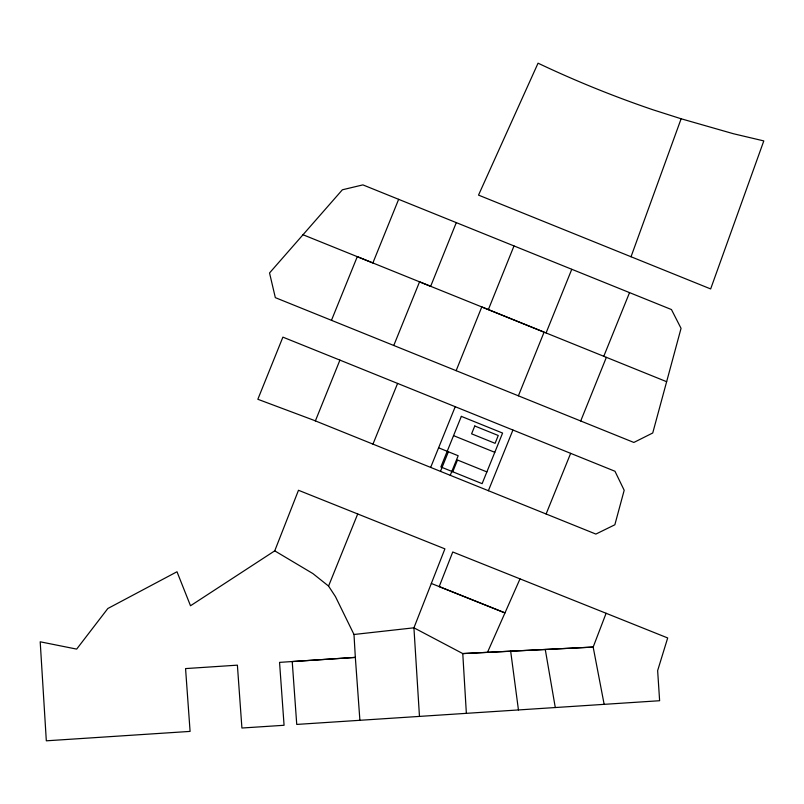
<?xml version="1.0" encoding="UTF-8"?>
<svg xmlns="http://www.w3.org/2000/svg" width="804" height="804" viewBox="0 0 804 804"><rect width="100%" height="100%" fill="white"/><g stroke="black" fill="none" stroke-linecap="round" stroke-linejoin="round"><path stroke-width="1.21" d="M666.637 381.699L652.737 432.984L633.853 442.451L275.33 297.641L269.541 272.968L342.373 189.784L362.905 184.89L671.451 309.55L681.048 328.344L666.637 381.699L481.777 306.967L456.139 370.674M631.029 256.747L681.129 118.771L733.389 133.725L763.8 140.911L710.656 288.937L478.521 195.111L538.047 63.184A1079.742 1079.742 0 0 0 652.948 109.776L681.129 118.771M520.007 578.9L504.972 612.899L439.195 586.588L452.752 551.986L606.105 613.281L593.171 647.079L604.156 704.364M274.737 550.851L298.485 490.269L444.903 548.861L413.929 627.813L419.467 716.404L296.746 724.424L292.224 661.571L355.338 657.391L353.991 634.487L335.449 596.598L328.555 586.076L312.887 573.574L274.737 550.851L190.508 605.764L176.991 571.755L107.836 608.507L76.661 649.109L40.2 641.803L46.32 740.816L190.086 731.399L185.563 668.586L237.391 665.159L241.914 728.022L284.073 725.278L279.551 662.375L355.338 657.391L359.901 720.334M456.3 222.607L430.663 286.314L357.288 256.657L331.469 320.324M518.399 395.809L544.087 332.152L488.37 309.59L514.007 245.934M315.379 420.904L339.921 360.112L614.97 471.255L624.185 490.269L614.849 524.781L595.875 534.077L313.52 420.14L257.843 399.276L282.897 337.137L339.921 360.112M328.555 586.076L357.71 513.967M430.663 467.415L455.205 406.754M440.461 471.355L448.381 451.768M450.25 475.315L458.179 455.737L438.592 447.808M452.752 471.767L457.506 460.019L486.872 471.908M546.077 332.956L571.755 269.33M488.37 490.731L512.912 430.07M603.784 356.272L629.552 292.606M580.709 420.984L606.357 357.368M546.117 513.967L570.659 453.345M398.643 199.332L372.875 262.958L302.997 234.738M393.779 345.459L419.557 281.832L488.37 309.59M372.955 444.14L397.588 383.438M487.485 652.356L504.972 612.899L431.336 583.463M353.991 634.487L413.929 627.813L462.772 653.582L593.171 647.079L462.772 653.582L466.36 713.359M419.467 716.404L659.622 700.726L657.642 670.606L667.692 637.954L606.105 613.281M453.546 435.637L494.792 452.32M545.273 649.491L555.283 707.53M510.671 651.22L518.449 709.942M461.335 416.371L440.873 466.963L482.119 483.656L502.59 433.065L461.335 416.371M474.762 425.989L471.596 433.818L495.093 443.326L498.259 435.497L474.762 425.989"/></g></svg>
